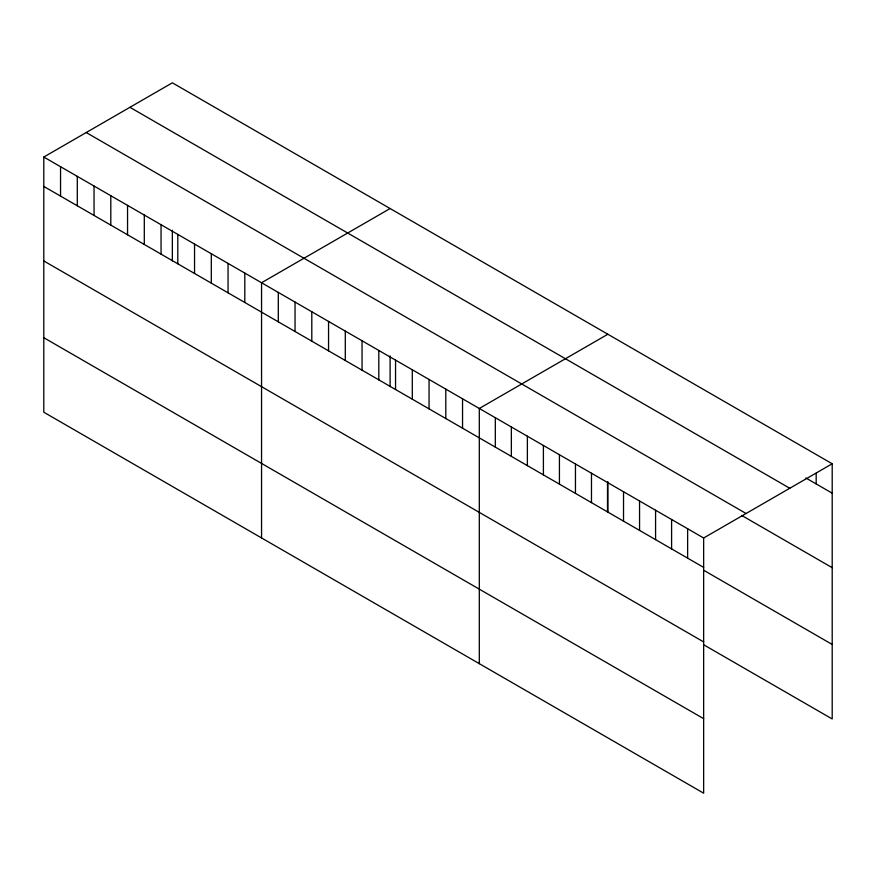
<?xml version="1.0" encoding="UTF-8"?>
<svg xmlns="http://www.w3.org/2000/svg" width="876" height="876" viewBox="0 0 876 876"><rect width="100%" height="100%" fill="white"/><g stroke="black" fill="none" stroke-linecap="round" stroke-linejoin="round"><path stroke-width="1.31" d="M43.8 157.034L703.647 537.995L703.647 793.185L43.8 412.224L43.8 157.034L172.353 82.815L832.2 463.776L832.2 718.966L703.997 644.955M390.105 208.532L261.552 282.751L261.552 537.941M607.845 334.249L479.303 408.468L479.303 663.658M703.647 537.995L832.2 463.776M805.876 477.978L832.2 493.177M129.933 107.31L789.78 488.271M86.22 132.539L746.067 513.5M741.775 515.482L832.2 567.692M43.8 186.435L703.647 567.396M703.997 570.44L832.2 644.462M43.8 260.949L703.647 641.911M43.8 337.709L703.647 718.67M816.18 473.237L816.18 483.935M687.627 528.743L687.627 558.143M671.596 519.49L671.596 548.891M655.577 510.237L655.577 539.638M639.557 500.984L639.557 530.396M623.526 491.732L623.526 521.143M607.845 481.669L607.845 512.372M607.506 482.49L607.506 511.891M591.475 473.237L591.475 502.638M575.455 463.984L575.455 493.385M559.425 454.732L559.425 484.132M543.405 445.479L543.405 474.88M527.374 436.226L527.374 465.627M511.354 426.973L511.354 456.374M495.323 417.721L495.323 447.121M462.55 398.799L462.55 428.2M445.796 389.13L445.796 418.531M429.054 379.461L429.054 408.862M412.3 369.781L412.3 399.193M395.547 360.113L395.547 389.524M390.105 355.952L390.105 386.655M378.804 350.444L378.804 379.845M362.051 340.775L362.051 370.176M345.297 331.106L345.297 360.507M328.555 321.437L328.555 350.838M311.801 311.768L311.801 341.169M295.048 302.089L295.048 331.5M278.305 292.42L278.305 321.82M244.798 273.082L244.798 302.483M228.056 263.413L228.056 292.814M211.302 253.744L211.302 283.145M194.549 244.065L194.549 273.476M177.795 234.396L177.795 263.796M172.353 230.235L172.353 260.939M161.053 224.727L161.053 254.128M144.299 215.058L144.299 244.459M127.546 205.389L127.546 234.79M110.803 195.72L110.803 225.121M94.05 186.051L94.05 215.452M77.296 176.372L77.296 205.783M60.553 166.703L60.553 196.104"/></g></svg>
